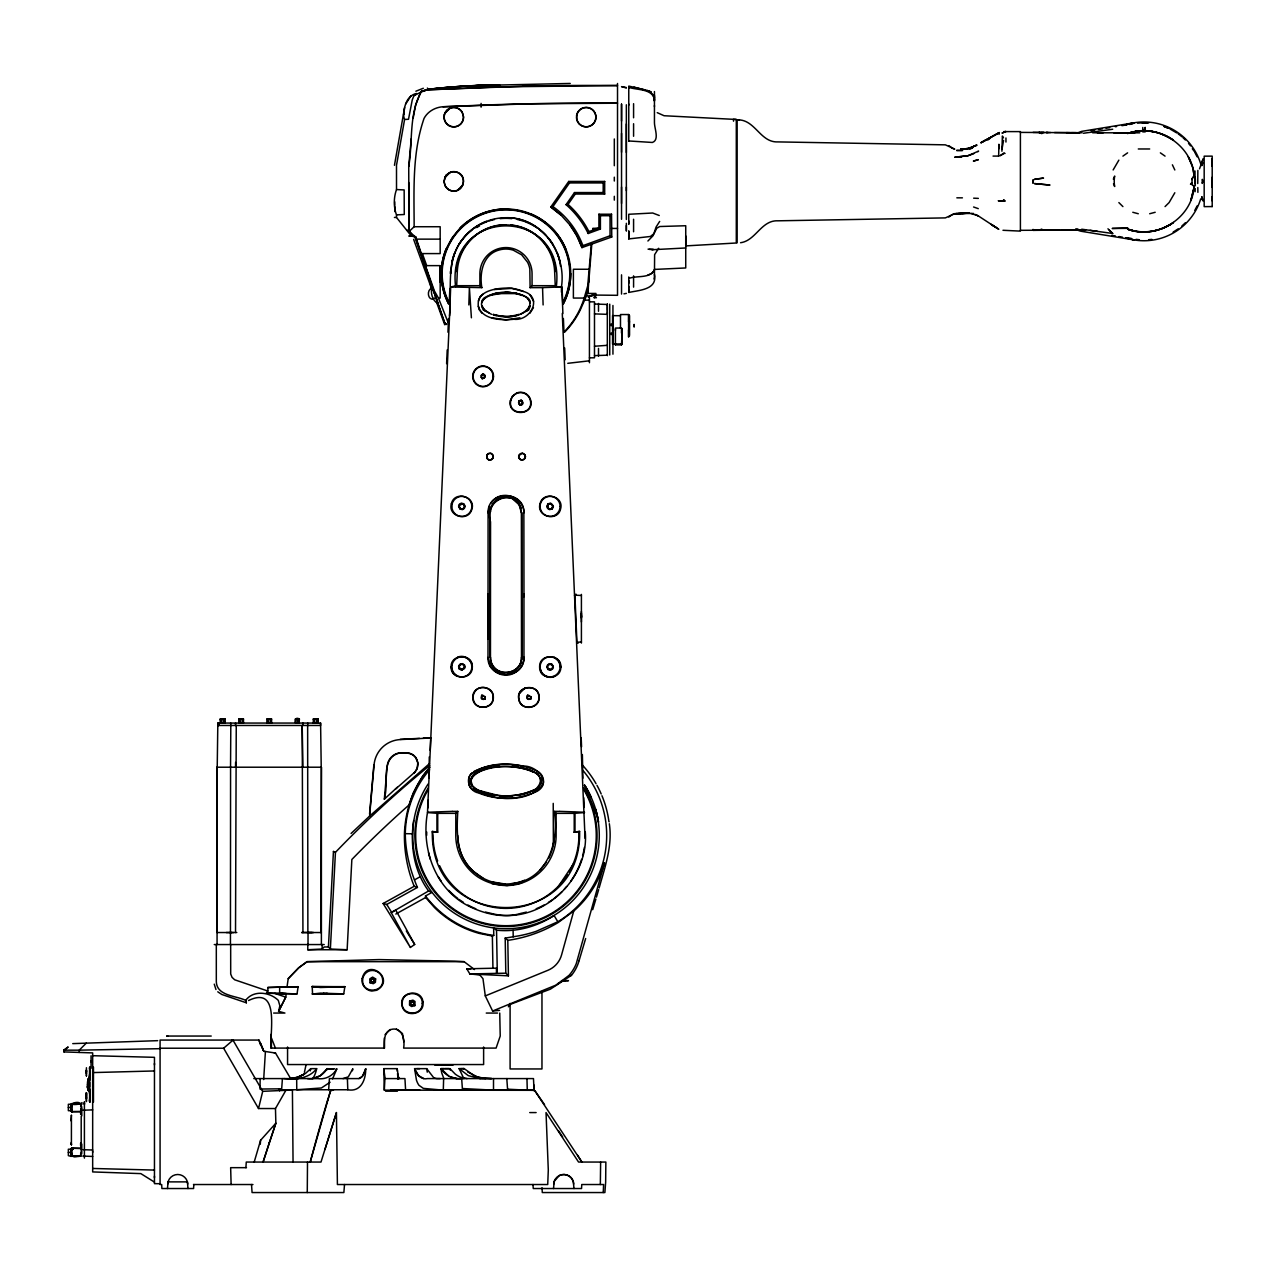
<?xml version="1.0" encoding="UTF-8"?>
<svg xmlns="http://www.w3.org/2000/svg" width="1276" height="1276" viewBox="0 0 1276 1276"><rect width="100%" height="100%" fill="white"/><g stroke="black" fill="none" stroke-linecap="round" stroke-linejoin="round"><path stroke-width="1.5" d="M71.169 1152.834L71.169 1156.375L71.169 1149.213L68.346 1149.213L68.346 1155.625L71.153 1156.391M71.169 1110.949L71.169 1104.234M71.169 1104.011L71.169 1110.694L68.346 1110.694L68.346 1104.266L71.169 1104.266M71.169 1111.444L71.169 1110.168M71.169 1149.74L71.169 1148.464L71.169 1153.568M71.966 1156.391L71.966 1147.73L72.525 1149.022M80.627 1154.828L80.803 1152.419M72.541 1103.74C75.045 1103.485 82.525 1103.931 80.643 1103.884C61.152 1106.946 82.78 1097.408 80.643 1106.324M81.185 1145.816L81.185 1143.28M81.074 1104.187L81.042 1103.293L81.01 1104.936M84.407 1103.07L84.407 1104.314L84.407 1102.145M86.417 1097.647L86.417 1098.652L86.417 1096.722M86.417 1097.376L86.417 1092.639L86.417 1101.459L86.417 1095.43M86.417 1074.376L86.417 1072.909M86.417 1071.84L86.417 1070.277M86.417 1095.685L86.417 1092.974M86.417 1075.971L86.417 1075.174M86.417 1073.467L86.417 1070.867M88.012 1086.705L87.613 1083.755L87.613 1087.423L88.012 1082.367L87.613 1087.535L87.613 1081.617L88.124 1090.613L88.012 1081.617L87.613 1087.726M87.613 1087.439L88.012 1082.239M88.012 1081.617L88.012 1082.957M89.224 1078.683L89.256 1077.391L89.208 1091.044M89.623 1100.917L89.783 1102.257L89.623 1067.502L89.623 1068.459M89.735 1079.847L89.783 1066.959L89.623 1068.315M89.751 1091.458L89.623 1101.491L89.639 1099.146M89.623 1089.736L89.623 1093.277L89.623 1088.635M89.623 1086.961L89.623 1082.16M89.623 1074.663L89.176 1079.799M89.735 1073.02L89.862 1067.422M89.607 1077.151L89.623 1076.338L89.623 1080.533M92.669 1151.207L92.669 1152.419M154.46 1177.684L154.46 1176.105M154.46 1064.934L154.46 1063.355M216.314 944.559L216.314 981.451C216.601 996.173 236.124 995.551 245.662 1000.384C253.366 989.793 269.906 991.962 278.312 1000.4L279.859 1005.791L278.615 1011.342L284.931 1013.064L273.654 1013.064M217.064 944.559L217.064 767.211L321.392 767.211L321.392 944.559M218.834 723.061L218.754 725.47L217.861 725.47L217.861 723.061L320.595 723.061L321.217 767.211M230.446 944.559L230.573 767.211M320.563 723.061L320.563 725.47L217.797 725.47L217.223 767.211M320.914 932.533L321.392 767.211M416.151 237.113L411.319 236.044L396.501 217.446L396.501 214.862C393.518 207.127 393.662 197.286 396.517 189.566L396.501 165.306L404.588 119.466L408.511 119.274L412.244 99.943L413.934 95.652L416.486 93.467C406.454 95.668 403.774 107.168 403.695 116.02A785.968 100.82 -10.3 0 0 404.636 119.45M411.223 138.861L408.735 166.534L408.958 231.642L415.37 236.746L416.47 239.138L440.172 239.138M408.958 231.642L414.142 226.729C414.094 190.443 412.02 153.152 424.063 118.365C427.763 111.443 435.26 107.264 442.979 106.753L487.352 104.935A3148.977 3147.302 0 0 1 617.52 103.212L530.72 103.771L442.979 106.753M440.172 282.235L440.172 265.631L425.434 265.631L434.398 290.928L438.434 298.058L440.172 298.058L440.172 265.631M487.974 639.196L487.974 593.978M523.973 596.785L523.862 512.92C524.835 490.096 487.145 489.856 488.086 512.904L487.99 657.427L490.303 666.088L494.578 671.096A17.609 17.609 0 0 0 502.983 674.908C513.51 676.934 524.324 667.954 523.957 657.172L523.957 593.978M490.462 657.268L490.542 521.884C482.567 498.007 518.79 486.236 521.39 512.808L521.485 657.268C522.426 677.221 489.505 677.365 490.462 657.268L490.766 660.298A15.487 15.487 0 0 0 495.008 668.225C503.924 678.034 522.139 670.506 521.485 657.268M506.795 1078.587L507.641 1090.167L497.624 1090.214L493.509 1090.151L493.509 1078.587M522.028 512.808L522.028 657.076A16.062 16.062 0 0 1 521.82 659.772M581.409 621.986L581.409 615.957M581.409 618.015L581.409 611.443M594.488 346.259L607.328 345.317M600.406 229.026L598.907 227.973L598.923 214.224L611.539 214.224L611.762 236.985L581.968 247.608A80.228 80.149 35.3 0 0 569.718 224.751L561.009 215.102L550.833 206.967L568.729 181.447L604.68 181.447L604.68 194.048L575.285 194.048L568.027 204.415L566.05 204.654A91.489 91.489 0 0 1 588.172 233.492L600.406 229.026L600.406 215.708L598.923 214.224M607.328 305.411L607.328 304.166L607.328 314.343L594.488 313.896M607.328 306.352L607.328 310.419M609.737 354.983L609.737 304.151M622.082 333.451L621.476 344.887L615.415 344.887L615.415 343.898M615.415 330.436L615.415 329.001M621.54 203.458L621.54 187.014M621.54 152.291L621.54 133.358M621.54 121.061L621.54 103.994M622.082 338.475L622.082 339.767L622.082 337.039M622.082 332.334L622.082 330.181M622.082 333.594L622.082 344.313L622.082 338.299M626.356 219.472L626.356 187.125M626.356 152.482L626.356 104.776M654.444 100.724C653.775 88.347 636.708 90.277 628.765 87.31L628.765 88.172M628.765 286.446L628.765 292.459C638.925 290.21 657.698 289.748 654.444 274.452M628.765 283.272L628.765 280.481M659.676 221.402L656.103 227.016L653.822 233.763L650.425 236.475L628.765 238.915L628.749 230.844L628.765 231.945M628.765 105.174L628.765 104.026M629.403 336.162L629.403 315.443L629.403 322.302M685.738 244.96L685.738 235.932M1142.786 130.28L1142.77 127.456M1145.194 129.753L1145.194 127.488L1145.194 130.678M1195.341 178.768L1195.341 183.951M1212.2 182.564L1212.2 181.894M1212.2 162.69L1212.2 166.008L1212.2 158.846L1212.2 159.755M1212.2 200.651L1212.2 198.243L1212.2 200.779M1212.2 199.215L1212.2 197.174M1212.2 181.591L1212.2 177.22M72.253 1111.508L71.966 1103.501M72.11 1112.05L71.966 1110.072L71.919 1112.273M80.643 1114.267L80.643 1112.018M87.613 1086.817L88.012 1081.857L87.629 1083.579M89.623 1090.948L89.783 1102.129M89.623 1101.172L89.862 1093.436M91.059 1061.903L91.059 1061.01M266.875 719.058L271.597 719.074L271.581 723.061L270.257 723.061L270.034 719.058L266.875 719.058L266.859 723.061M308.01 944.559L308.042 932.533L301.71 932.533L321.392 932.533M394.715 201.815L394.731 204.798M559.59 811.408L554.167 811.376C559.701 842.447 546.734 881.046 510.767 883.758C496.46 885.241 481.738 879.866 471.657 869.642C455.835 854.713 456.68 831.266 457.781 811.376L452.358 811.408M581.409 613.134L581.393 617.6M622.082 329.814L622.082 328.586L622.082 335.237M622.082 335.795L622.082 334.408M628.59 321.903L628.621 314.55L620.487 314.534L620.487 328.251M86.417 1067.741L86.417 1075.812M87.613 1085.589L88.012 1082.479M87.613 1081.793L88.012 1083.117L88.124 1078.603L88.012 1083.834M88.012 1087.487L88.012 1084.791M89.224 1086.211L89.145 1085.015L89.192 1090.262M89.623 1068.81L89.735 1067.709L89.623 1076.29M240.335 719.058L238.787 719.058L238.771 723.061L240.335 723.061L240.111 719.058L242.025 719.058L242.233 723.061M243.477 723.061L243.493 719.058L238.787 719.058M478.34 306.208C476.155 290.226 497.417 287.929 508.933 288.057A45.649 45.505 -0.8 0 1 523.447 291.454C543.289 296.909 530.736 321.377 513.893 319.255C502.09 320.483 482.248 320.021 478.34 306.208L479.058 309.526L481.961 313.194M581.393 616.882L581.409 614.825M615.415 344.887L615.415 328.076L621.476 328.012L621.476 333.068M621.54 294.07L621.54 274.834M628.765 220.923L628.749 224.401L628.765 214.272L652.69 213.012L659.261 215.516M654.444 101.107L654.444 96.721M64.103 1051.918L64.071 1050.164L68.138 1046.99L63.816 1050.164L63.8 1051.902L92.669 1052.907L92.669 1171.926L140.854 1173.617L154.46 1182.118M302.906 725.47L302.922 723.061M316.623 719.058L316.847 723.061L318.25 723.061L318.234 719.058L316.623 719.058L314.63 719.058L314.837 723.061L313.29 723.061L313.306 719.058L314.933 719.058M626.356 87.98L621.54 86.64L626.356 87.534M628.605 331.377L628.605 337.087L628.59 329.862M522.426 401.701L522.41 404.412L519.731 404.971L518.742 400.824L521.405 400.249L522.426 401.701L520.56 400.6L518.55 402.61L518.806 401.589M628.59 331.106L628.621 314.55M230.812 725.47L230.541 767.211M543.113 304.932L542.555 287.626L530.098 287.658L529.827 268.949A25.823 25.089 -21.1 0 0 527.546 262.234L521.645 254.801L513.223 250.144A23.08 21.963 -0.2 0 0 498.725 250.128C482.775 254.642 479.361 273.415 481.85 287.658L450.683 286.956L456.696 285.696L457.302 271.565A48.711 48.711 0 0 1 505.966 224.927A48.711 48.711 0 0 1 554.645 271.565L555.251 285.696L556.336 286.717L561.488 286.717C566.576 253.206 541.598 216.697 505.966 217.718C489.298 217.638 472.965 225.82 462.725 238.931C445.244 260.623 452.119 290.338 449.551 315.858L427.492 812.573C421.048 848.221 434.845 888.75 468.308 905.912C484.226 913.935 503.86 918.72 521.278 913.265A79.335 79.335 0 0 0 526.35 912.085M71.982 1106.531L71.982 1104.314M80.611 1145.657L80.611 1143.152M81.776 1149.644L81.792 1144.046M499.729 1013.064L500.224 1036.048L496.093 1048.09L403.631 1048.09C405.114 1039.685 402.243 1026.303 390.839 1029.525C383.167 1032.603 384.698 1041.503 384.491 1048.09L271.134 1048.09C269.443 1032.794 280.433 985.184 248.549 1000.528M626.356 231.036L626.356 223.316M654.413 98.396L654.444 95.158M80.611 1156.295C81.808 1154.876 74.566 1157.412 72.541 1156.279C92.271 1154.605 72.748 1158.05 72.525 1155.817M413.663 820.58C410.011 844.792 413.759 870.918 428.624 890.967L431.878 892.45L425.498 895.991L425.642 897.507L434.334 907.395A101.554 101.554 0 0 0 479.457 933.458L492.361 936.026L493.764 935.388L493.637 928.099L496.539 930.172C516.764 932.373 537.18 926.504 554.119 915.562L557.819 921.766L536.064 931.368A195.387 157.522 89.2 0 1 518.917 935.818L505.2 938.099L505.806 973.189L508.422 975.837L507.8 940.348L505.2 938.099M307.261 1192.55L307.5 1162.053M81.201 1151.271L81.201 1145.21M235.518 932.533L236.251 725.47M302.906 767.211L302.205 725.47L302.938 932.533M384.331 1038.042L384.108 1048.09M260.176 1078.587L259.969 1089.034L280.576 1088.827L279.651 1090.581L262.712 1091.331L232.95 1040.068M998.661 156.087L998.901 144.252L998.805 148.814M433.09 832.191L437.732 832.191L432.341 831.41L433.027 835.429A72.939 72.939 0 0 0 437.62 860.917M81.712 1153.951L81.792 1150.92M411.35 235.486L408.687 236.044M426.647 835.381L426.71 832.016M450.572 271.278L450.524 273.654A55.315 55.315 0 0 1 450.795 269.794M263.669 1079.576L265.424 1051.504L275.504 1053.035L290.753 1078.762M432.341 831.41C429.693 932.915 582.255 932.931 579.607 831.41L574.216 832.191L579.607 831.41M489.043 312.843C466.745 300.051 499.841 289.253 511.437 292.698C546.303 296.606 525.281 320.946 501.962 316.145A41.295 41.199 0.3 0 1 493.19 314.39A42.746 42.65 -0.1 0 0 518.758 314.375M621.476 344.887L621.476 343.882M1001.915 151.238L1002.378 136.006L1003.494 137.888M1001.979 149.324L1003.558 140.376M89.607 1076.96L89.623 1074.28M89.097 1090.39L89.416 1091.698M497.241 1090.167L443.298 1090.167L443.633 1078.587M1194.99 183.632L1195.022 171M409.628 1001.086L409.5 1005.153L411.622 1006.525L414.78 1005.663L415.035 1001.532L412.93 1000.145L409.628 1001.086L411.111 1005.025L412.674 1005.36L414.301 1002.92L411.877 1001.309L410.409 1002.362L411.111 1005.025M468.834 304.932L469.393 287.626L471.402 317.788M1195.213 188.561L1195.102 191.687M71.966 1148.416L71.966 1149.835L71.966 1147.698M235.486 725.47L235.566 723.061M399.675 1078.587L398.399 1076.848L397.187 1068.65L383.757 1068.65L384.315 1090.151L534.054 1090.31L525.568 1090.214L527.275 1090.167L526.956 1078.587M450.683 286.956L449.551 315.858M1197.861 170.378L1197.749 183.553M89.224 1091.379L89.224 1084.616M71.982 1155.721L71.982 1153.376M81.776 1104.522L81.983 1102.592M427.747 808.155L428.082 800.212M429.023 778.344L429.278 756.923M430.219 750.4L430.682 739.506M446.616 363.692L447.206 349.927M447.956 332.223L448.546 318.474M449.232 302.731L449.822 288.966M600.342 1184.527L600.629 1162.053M71.297 1116.5L71.424 1115.064L71.408 1144.763M89.623 1092.735L89.623 1093.277M603.245 1192.55L603.612 1184.527L581.76 1184.527L581.553 1188.53L533.272 1188.53L532.937 1184.527M455.612 286.717C445.787 205.627 566.177 205.627 556.336 286.717M87.613 1084.377L88.028 1082.144M167.475 1188.53L168.065 1181.879L187.412 1181.879L187.987 1188.53M193.792 1184.527L193.585 1188.53L161.892 1188.53L161.685 1184.527L160.074 1184.527L160.074 1040.068L259.028 1040.068L260.304 1043.242M428.784 768.646L422.898 775.792L413.217 793.114L409.118 804.901A1024.468 1024.468 0 0 0 351.857 859.482L347.136 949.743L330.372 949.041L328.426 946.967L333.435 851.475L334.583 851.969M330.372 949.041L335.444 852.352A1040.817 1040.817 0 0 1 429.645 765.52M384.315 1090.151L384.921 1078.587L404.939 1078.587L405.608 1090.151L390.536 1090.167M553.497 1188.53L554.278 1181.241L559.255 1175.563A10.336 10.16 -73.2 0 1 571.52 1178.179L573.227 1181.241L574.009 1188.53M71.966 1149.835L71.966 1147.73M80.579 1111.316L80.739 1110.423M245.917 1167.668L246.268 1162.053L320.994 1162.053L336.433 1112.576L337.406 1184.527L547.723 1184.527L548.297 1170.076L546.032 1112.576L578.554 1162.053L605.861 1162.053L605.653 1182.118L604.888 1192.55L542.3 1192.55L541.997 1187.733M375.623 978.915L375.415 982.313L373.294 983.684L370.008 982.759L369.833 978.804L372.64 977.113L375.623 978.915L372.241 978.469L370.582 979.84L371.188 982.057L373.07 982.52L374.729 981.069L374.027 978.899L372.241 978.469M71.009 1120.838L71.217 1117.505M328.65 1089.752L329.415 1078.587L356.722 1078.587C362.352 1079.592 364.553 1072.972 365.702 1068.73C365.893 1079.544 360.996 1092.352 347.79 1089.752L281.613 1089.752L282.427 1078.587M588.172 233.492L588.922 231.61L592.766 230.206L592.957 228.436L598.907 227.973M564.439 332.35A83.562 83.562 0 0 0 580.516 309.382L586.466 295.92L590.166 295.92L595.988 293.448L587.837 293.448L591.777 244.45M585.062 838.396L562.285 313.465M317.533 719.042L317.947 723.061M588.699 282.379L589.257 275.584M344.52 1184.527L343.866 1192.55L252.074 1192.55L251.516 1184.527M260.272 1144.189L260.591 1140.281L275.855 1123.215L275.472 1108.541L285.856 1090.358L292.411 1089.816L293.049 1162.053M295.569 719.058C296.16 729.106 292.651 715.023 299.413 719.058L299.174 721.737M403.599 114.76L404.412 109.194M369.561 814.024L373.868 764.771M351.091 833.467L369.593 816.098L374.075 764.803A27.673 27.673 0 0 1 400.201 739.586L431.065 737.959M397.299 787.26L384.331 799.143L387.234 765.951A14.467 14.467 0 0 1 401.637 752.744L406.374 752.744A11.659 11.659 0 0 1 417.14 759.938L417.986 764.372L416.949 769.316L413.982 773.176M539.636 666.885C539.062 652.977 561.934 653.647 560.85 667.348C560.77 680.587 539.046 680.204 539.636 666.885L541.614 673.25C544.852 677.109 550.514 678.641 555.044 676.184M89.224 1082.654L89.113 1083.818L89.16 1081.49M408.735 166.534C412.914 141.971 408.671 114.728 421.048 92.111L428.369 89.304L445.324 87.613A1283.305 907.427 -90 0 1 499.267 85.141M384.762 796.702C388.686 783.017 380.36 757.657 399.404 753.079C405.018 752.744 411.382 752.409 415.37 757.162L417.794 762.49L417.348 767.673L415.226 771.805L395.289 789.318M472.311 666.885C472.87 680.539 450.364 680.331 451.082 666.694C450.875 653.44 472.822 653.408 472.311 666.885C472.583 659.58 464.113 654.125 457.526 657.252M523.957 657.172C524.883 679.837 487.352 680.331 487.99 657.427M1194.049 186.456C1192.518 217.51 1157.555 239.968 1128.494 229.52C1143.503 234.417 1160.666 231.722 1173.457 222.487C1160.347 231.769 1142.722 234.433 1127.537 229.138M587.837 293.448L588.364 288.36M592.766 230.206L592.957 228.436M564.199 331.919A83.45 83.291 3.6 0 0 584.185 298.058L587.71 285.952L591.314 244.194M488.086 512.904L489.458 506.094M413.185 118.062L415.593 105.063L420.187 93.547L421.543 91.266L428.385 89.304A1283.481 907.555 90 0 1 499.426 84.998A1283.273 907.411 -90 0 0 428.385 89.304L427.348 88.076M451.018 271.294C451.576 249.538 465.979 229.01 486.379 221.354M485.071 696.919L484.354 698.961L481.578 698.881L481.786 695.213L485.071 696.919L481.786 695.213L481.339 696.361L483.094 695.372L481.132 697.86L483.094 699.455L485.04 699.073L485.04 698.147L484.098 699.12L485.04 699.073L484.992 696.489M530.816 696.919L530.784 699.073L527.323 698.881L527.53 695.213L530.816 696.919L527.53 695.213L527.084 696.361L528.838 695.372L526.876 697.86L528.838 699.455L530.656 698.259L529.843 699.12L530.784 699.073L530.736 696.489M286.159 993.908L285.76 997.13L278.615 1011.342L285.76 997.13L274.834 993.414L266.413 993.127L267.864 991.053L267.864 987.496L298.121 986.715L297.037 993.86L274.834 993.414M653.902 96.306L654.444 99.831L653.918 97.247M287.052 986.683L288.216 978.66L298.983 967.607L307.085 961.673L379.084 959.584L454.623 961.195L464.097 961.673L474.497 969.553M529.859 305.905L527.1 310.77M456.361 271.517C457.207 245.901 480.462 224.209 505.982 224.751M1194.352 186.121L1190.923 200.236L1194.304 186.503M343.722 993.892L344.855 986.683L312.189 986.555L312.556 994.02L343.722 993.892L320.515 993.127L312.556 994.02M490.574 511.804C490.957 502.25 501.372 495.024 510.432 498.087M628.765 278.487C636.565 275.233 650.6 278.966 654.444 269.571M394.459 165.306L404.604 107.583M305.969 1065.125L304.422 1072.287M530.274 305.841L528.79 309.877L520.401 314.311M220.333 723.061L220.317 719.058L224.863 719.058L221.641 719.042L220.907 723.077L220.317 719.058L225.039 719.058L225.039 723.061L220.509 723.061M316.352 1070.149L316.655 1068.65L311.312 1068.634M352.399 1070.755L352.83 1068.714L348.3 1076.848L343.021 1078.587M310.275 1070.883L310.786 1068.634L305.634 1073.323L297.547 1077.391A33.272 29.874 -83.5 0 1 290.609 1078.587L299.015 1076.88L304.262 1074.248M71.966 1110.072L71.966 1111.492M547.659 505.105L548.505 508.598L552.269 508.933L553.385 506.285L550.69 503.143L547.962 503.829L546.83 506.476L547.627 508.47L549.525 509.634L552.269 508.933L552.556 505.105L550.61 503.653L547.962 503.829L547.659 505.105L548.871 503.908M1201.848 164.221C1201.258 169.453 1204.353 157.761 1201.848 164.221L1202.375 162.802M586.466 295.92L587.789 290.322M275.472 1108.541L258.518 1108.541L262.712 1091.331M522.331 403.631L522.586 402.61L522.41 404.412L519.731 404.971M492.616 1011.023L556.384 984.928L569.064 975.327A40.098 40.082 -47.3 0 0 576.242 963.731L604.521 862.751C599.13 881.413 588.364 898.288 573.721 911.064L561.568 954.927A23.319 23.319 0 0 1 547.93 970.286L485.295 995.902L492.616 1011.023L499.57 1010.401M579.065 960.7L585.652 938.546M599.13 887.984C604.952 866.962 612.703 845.844 609.322 823.738M365.702 1068.73L362.448 1076.242L358.971 1078.571M254.195 1162.053L260.591 1140.281M333.626 1089.816L330.484 1090.932L310.228 1162.053A1189.838 448.418 -86.8 0 1 327.725 1099.737M596.45 897.156L598.667 889.627M485.135 376.468L482.2 378.733L481.339 377.377L483.11 378.398L482.2 378.733L481.355 375.288L483.062 373.868L484.098 374.634L482.105 374.634L483.062 373.868L484.848 375.288L484.146 378.127M327.788 1099.864L330.484 1090.932M592.686 909.708L595.892 899.038M336.433 1112.576L324.917 1149.548M326.704 1070.117L327.15 1068.714L334.902 1068.841M1193.57 185.706C1191.561 186.838 1191.481 177.109 1193.411 176.551M1199.52 168.799L1203.156 158.878L1201.402 163.711M431.83 288.902L430.475 284.612L432.07 287.419C430.251 292.714 432.436 300.689 437.556 303.178L438.402 305.602L437.381 303.225M405.593 104.122L410.936 95.955M478.356 300.976L480.079 296.638L483.11 294.086M533.448 307.58L529.955 313.21M611.762 236.985L610.04 235.773L582.893 245.662L581.968 247.608L576.784 235.677L569.734 224.736M446.169 248.916A64.885 64.805 -34.5 0 0 441.225 273.654A64.853 64.741 -2.2 0 0 448.753 304.103A64.916 64.853 -34.1 0 1 441.241 273.654A64.885 64.821 -33 0 1 446.169 248.916L452.167 237.719L460.221 227.91A64.725 64.709 -14.7 0 1 505.966 208.993M482.2 301.503L484.545 298.106M508.374 1006.796L509.427 1004.69L550.387 989.155L571.457 975.342A40.21 40.21 0 0 0 579.176 960.334M384.331 799.143L384.842 798.122M1194.814 210.365L1197.111 205.914M446.106 175.259L444.048 181.367L445.133 185.945A10.671 10.671 0 0 0 450.922 190.746C461.641 194.43 468.755 177.747 458.419 172.707A10.463 10.463 0 0 0 450.97 171.973L446.106 175.259L444.845 177.651L450.093 172.404M654.285 270.512L652.275 273.16L647.777 275.137M80.978 1111.236L81.17 1106.26M313.386 1077.566L314.263 1075.971A25.313 22.697 83.3 0 0 316.32 1070.133M332.573 1078.89L336.896 1068.714C333.243 1075.556 325.571 1079.863 317.772 1078.587L253.796 1078.587M1113.135 169.963L1118.861 160.138M1174.829 192.756L1169.103 202.581L1165.052 206.6M280.576 1088.827L279.651 1090.581L285.856 1090.358M596.434 297.723L594.185 297.723L595.892 295.075L617.52 295.314L617.52 83.482M1113.342 179.182L1114.682 176.04L1114.331 178.768A29.763 29.763 0 0 0 1114.666 186.519L1113.501 183.76M594.185 297.723L596.243 295.394M411.877 1001.309L413.871 1002.043L414.269 1003.765L412.276 1005.392L411.016 1004.898M557.835 887.283L573.721 863.485M410.409 1002.362L412.26 1001.293M374.027 978.899L373.884 982.057L370.965 981.754L370.008 982.759M561.009 215.102L550.833 206.967L552.923 206.6L569.495 182.931L603.197 182.931L604.68 181.447M566.05 204.654L574.503 192.564L603.197 192.564L604.68 194.048M385.081 1034.613L390.265 1029.509M333.451 1068.905L327.15 1068.714C323.019 1075.317 315.395 1079.815 307.468 1078.587M327.15 1068.714L320.388 1075.684L312.189 1078.571M546.24 862.289L540.29 869.658M491.116 502.999C499.953 488.533 524.532 496.284 523.862 512.92M429.916 767.243C413.615 785.298 405.337 809.558 404.428 833.643A134.363 134.363 0 0 0 414.19 886.294L417.427 887.426C410.186 870.439 405.449 852.224 405.274 833.659A100.724 100.724 0 0 1 429.565 769.795M472.168 772.825C464.687 779.046 469.345 791.391 478.484 792.922A72.301 72.014 -1.5 0 0 497.895 797.899A72.285 71.919 0.1 0 0 537.244 791.216C552.508 782.22 536.207 765.185 523.144 766.11C505.87 762.282 485.709 763.415 471.051 773.942A11.117 11.101 89.7 0 0 468.834 778.073L468.834 784.309A11.117 11.101 -88 0 0 471.051 788.424C490.75 800.435 527.435 804.678 543.113 784.309C544.565 779.189 542.029 773.32 537.164 771.087C517.338 762.203 493.668 761.804 474.034 771.438M316.655 1068.65C309.015 1078.635 295.346 1079.847 283.798 1078.587M561.488 286.717L561.44 292.204M288.216 978.66L298.456 967.958L307.085 961.673L464.097 961.673M330.101 1082.207L321.408 1087.981L296.766 1089.752L296.67 1078.587M479.601 790.657L498.214 795.442A68.952 68.585 0.4 0 0 535.872 789.062C555.363 768.997 507.832 764.707 496.205 767.179C483.445 766.222 457.334 781.056 479.585 790.657A68.984 68.729 2.6 0 0 535.92 789.142C544.134 785.266 541.008 772.809 532.363 771.725M1190.556 184.159L1191.896 182.803L1191.88 184.542L1191.896 182.803L1190.556 184.159L1191.433 183.345M444.83 113.436L450.093 108.173M457.51 190.315L462.757 185.068M530.098 287.658L532.06 285.696L555.251 285.696M610.04 235.773L610.04 215.708L611.539 214.224M519.46 693.506L524.962 688.003M554.167 811.376L556.129 813.354L556.129 835.429A50.179 50.179 0 0 1 521.565 883.104C506.747 888.064 490.447 885.161 477.463 876.692A50.179 50.179 0 0 1 455.787 835.413L455.819 813.354L457.781 811.376M307.787 944.559L307.787 949.743L322.142 949.041L324.2 946.967L328.426 946.967M1194.543 186.184L1195.341 185.371L1194.543 176.551M574.216 832.191L574.216 813.354L584.456 812.573M86.274 1043.146L79.224 1050.164L63.896 1050.164M551.36 508.853L552.556 507.673M574.503 595.557L575.955 594.122M369.593 816.098L429.486 763.606M658.671 248.278L654.62 254.642L654.444 275.887A9.618 9.602 90 0 1 653.934 278.981M987.768 140.057L990.686 137.712L989.49 138.59M160.074 1048.218L223.635 1048.218L233.109 1040.068M436.567 302.316L444.654 324.535L446.839 324.12M444.654 324.535L445.691 323.657M573.721 911.064L558.282 922.468A134.363 134.363 0 0 1 507.8 940.348M977.894 151.669L978.596 151.11L967.878 155.736L955.102 157.187L967.878 155.736L973.716 153.742M88.012 1086.37L87.613 1084.281M1041.822 229.074L1038.999 230.27L1043.991 230.222M647.921 241.004L652.881 235.916L656.725 228.276L659.724 226.522L685.738 225.74L685.738 267.96L654.444 269.427M413.934 95.652L421.048 92.111M474.13 774.564L479.585 771.725M973.572 213.459L954.879 213.586L945.372 217.893L777.881 220.812C761.23 220.014 755.839 240.701 740.574 242.727M1004.276 153.343L1000.177 155.704L1003.877 153.056L1005.057 153.471M1122.912 156.119L1127.601 152.849M410.378 947.462L414.684 944.479L395.799 910.107L391.222 912.579L410.378 947.462L383.135 903.504L414.19 886.294M952.103 214.639L948.834 217.032M1178.211 228.835L1173.154 232.104M588.364 297.308L589.432 296.622M304.39 1074.169L296.128 1077.789M496.524 973.365L496.38 968.165L466.777 968.803L469.855 973.939L505.806 973.189M588.89 296.957L589.815 296.431M981.18 142.625L999.363 132.576L981.148 142.593L985.247 140.344M414.509 879.882L420.187 876.74M383.135 903.504L386.74 904.445L417.427 887.426M391.222 912.579L428.624 890.967M395.815 914.047L425.642 897.507M980.877 142.768L999.379 132.576M1170.491 224.432L1161.224 228.914M557.405 983.796L560.786 982.026M1066.433 132.64C1076.21 132.64 1074.807 134.331 1081.585 131.38L1134.412 122.751A59.382 59.382 0 0 1 1200.716 163.806M415.864 91.218L423.329 88.267M952.646 214.336L969.505 213.012L967.352 213.14M1003.749 132.05L1005.488 131.603L1002.011 133.119L1005.568 131.603L1020.401 131.603L1020.401 231.115L1002.984 230.286M1003.829 131.603L1005.998 131.603L1004.037 131.906M531.837 791.455L536.111 789.621M520.56 400.6L521.405 400.249M653.535 249.378L648.048 249.139M372.624 978.453L370.662 979.984L371.188 982.057M592.83 230.143L597.662 228.436M489.952 295.474L505.966 292.348A42.571 42.427 -0.7 0 1 516.812 293.751L521.98 295.474M569.415 976.012L571.457 975.342M1127.537 133.597C1156.822 122.241 1192.231 144.858 1194.304 176.216M966.57 149.037L960.796 149.26L968.883 148.431L976.826 145.129L969.026 148.415L960.796 149.26L967.415 148.941M1129.276 133.23C1143.982 128.094 1160.905 131.284 1173.457 140.232C1160.618 131.109 1143.519 128.477 1128.494 133.198L1134.157 131.731M968.899 148.431L976.73 145.177L968.58 148.51L960.78 149.26M1149.676 213.746L1155.195 212.279M1130.791 132.529L1135.831 131.444M653.089 249.57L649.261 249.378M972.408 148.096L969.585 148.67L971.738 148.287M494.131 289.524L511.947 288.36L523.479 291.454M1151.239 231.419L1156.295 230.414M623.964 293.831L626.372 293.384M969.345 148.702L971.483 148.335M521.565 883.104L507.035 885.576L491.866 883.63M1129.419 124.442L1132.673 123.916M1115.336 126.739L1116.58 126.547M1091.06 130.71L1094.792 130.104M1098.54 129.498L1102.273 128.876M1106.005 128.27L1109.737 127.664M1121.939 125.67L1125.687 125.064M998.948 133.183L999.06 134.363M519.938 317.788L505.966 319.909L492.01 317.788M1004.276 131.795L1005.552 131.603M1083.388 133.278L1112.688 129.243M589.432 360.805L567.772 363.325M1138.288 148.973L1149.676 148.973M460.476 508.741A2.727 2.727 0 0 1 460.476 504.02A2.727 2.727 0 0 1 464.56 506.381A2.727 2.727 0 0 1 460.476 508.741L458.562 506.285L459.344 504.307L461.258 503.143L463.938 503.813L465.118 506.285L464.352 508.422L462.422 509.634L459.679 508.933L459.392 505.105L463.076 503.908L464.576 506.381L463.443 508.598L460.588 508.853L459.392 507.673M160.074 1183.713L154.46 1183.649L154.46 1057.325L92.669 1055.699M963.651 149.196L964.879 149.085M551.36 664.413L553.385 666.981L552.604 668.975L550.69 670.139L547.962 669.437L546.83 666.806L547.627 664.812L549.525 663.648L552.269 664.333L552.859 666.885L551.71 669.102L547.962 669.437L547.372 666.885L548.505 664.684L551.36 664.413L552.556 665.609M460.684 1068.634L464.129 1068.602L475.007 1076.322M478.372 86.098L499.714 85.269M298.807 1078.443L290.146 1078.587M965.852 213.267L956.218 213.459M685.738 245.901L736.3 242.998L736.3 119.466L733.381 119.322L733.54 121.172M594.712 294.979L595.35 294.931M962.359 213.459L967.527 213.14L958.547 213.459M651.908 249.745L685.738 247.975M589.432 301.838L594.488 301.854L594.488 357.806L589.432 357.822M400.185 739.362L419.469 738.357M423.329 738.15L431.033 737.751M463.858 1078.667L459.121 1068.618L463.651 1068.634M581.409 595.477L574.902 595.158L576.927 642.227L581.409 642.003M955.102 157.187L961.498 156.9M396.501 214.862L404.269 214.512L404.157 189.917L396.517 189.566M267.864 987.496L298.121 986.715M344.855 986.683L320.515 987.496L312.189 986.555M463.236 1068.634L464.129 1068.602M594.488 355.637L607.328 355.191M157.682 1040.658L72.748 1043.624M82.796 1110.232L92.669 1109.881M324.136 993.398C319.431 993.685 332.765 993.781 325.874 993.43M475.677 85.556L570.228 83.45M523.144 86.242L427.779 89.798L421.543 91.266L428.194 89.767L499.538 86.864L617.52 85.54A3192.233 3190.431 0 0 0 523.144 86.162M92.669 1072.59L154.46 1070.963M72.557 1103.628L80.643 1103.899M72.955 1111.635L80.643 1111.587L73.179 1111.635M497.624 1090.214L500.846 1090.167M64.741 1050.148L65.012 1050.164M1140.951 130.87L1146.103 130.822M1033.066 229.377L1033.066 230.318L1046.017 230.206L1020.401 230.318M299.062 723.077L299.062 719.058L295.219 719.058M419.948 1090.135L400.552 1090.167M1044.741 230.222L1077.566 230.015M1033.066 230.318L1059.415 230.127M220.317 719.058L225.039 719.058M1071.537 230.047L1085.764 229.983L1060.978 230.111M443.793 1078.459L441.799 1073.1A22.761 16.987 -85.5 0 1 441.065 1068.65L443.873 1068.634M315.682 719.058L318.234 719.058M307.165 932.533L312.141 932.533M534.054 1090.549L533.48 1078.587L462.981 1078.587C454.447 1079.879 445.595 1075.987 441.033 1068.65L449.934 1068.65L455.245 1074.105A33.017 24.691 85.5 0 0 460.732 1077.247L467.08 1078.587M457.797 1090.167L462.486 1090.151L461.657 1078.587L427.54 1078.587C420.984 1080.118 416.327 1074.185 414.604 1068.65L426.694 1068.65L433.457 1077.391A33.639 14.722 86.6 0 0 436.87 1078.571L440.204 1078.587M313.657 719.058L314.071 723.061L313.657 719.058L317.836 719.058M563.96 980.686L568.49 980.67L561.536 980.686M1020.401 132.401L1077.582 132.704M1113.757 132.816L1134.922 132.816M1139.755 132.816L1097.296 132.784M993.047 156.087L998.821 156.087M600.406 215.708L610.04 215.708M394.428 217.446L396.501 217.446M414.142 226.729L440.172 226.729L440.172 253.589L421.319 253.589L416.47 239.138M611.539 228.436L617.52 228.436M588.715 269.252L573.387 269.252L573.387 298.058L584.201 298.058M456.696 285.696L479.888 285.696L481.85 287.658M495.104 293.592L516.844 293.592M584.233 300.131L589.432 300.131M242.233 719.058L243.493 719.058M299.397 723.061L297.356 723.061L297.212 719.058M313.29 723.061L314.709 723.061M427.492 812.573L437.732 813.354L437.732 832.191M437.732 813.354L455.819 813.354M556.129 813.354L574.216 813.354M226.315 932.533L231.291 932.533M308.585 932.533L313.561 932.533M217.064 767.211L217.064 932.533L236.794 932.533M230.509 932.533L233.588 932.533M214.256 944.559L324.2 944.559M307.787 949.743L347.136 949.743M561.6 980.686L565.045 980.686L563.673 980.622M266.413 993.127L297.037 993.86M486.252 1013.064L497.544 1013.064M166.981 1036.048L167.826 1036.048M166.709 1036.048L211.226 1036.048M231.674 1040.068L232.471 1040.068M274.308 1053.035L275.504 1053.035M434.845 1065.125L453.012 1065.125M444.67 1068.634L448.913 1068.634M385.113 1078.587L383.757 1068.65M385.591 1091.187L397.426 1091.187M68.346 1107.472L71.169 1107.472M529.731 1112.576L536.127 1112.576M68.346 1152.419L71.169 1152.419M246.475 1167.668L230.653 1167.668L231.115 1184.527M193.489 1184.527L252.951 1184.527M416.837 1068.65L419.676 1068.65M480.047 1078.587L491.691 1078.587L478.739 1077.582L467.654 1071.92M530.72 1090.167L533.767 1090.182M1134.332 132.863L1124.06 132.816L1133.79 132.848M1092.639 132.768L1103.198 132.8M313.306 719.058L316.926 719.058M1071.537 132.672L1082.096 132.72M956.84 197.828L962.423 197.844M612.576 329.112L612.56 315.651L620.487 315.698M1041.009 132.465L1044.215 132.497L1033.066 132.401M1046.001 132.497L1048.186 132.513M1049.351 132.529L1050.419 132.529M1054.518 132.56L1075.891 132.688M235.55 767.211L235.597 762.394M1040.02 132.465L1038.999 132.449L1041.822 133.645M1046.256 132.497L1048.521 132.529M1140.951 231.849L1146.103 231.897M270.034 719.058L271.597 719.074M407.188 230.238L408.958 230.254L413.025 235.996M405.274 833.659L412.483 833.802M92.669 1168.465L154.46 1170.076M1142.259 122.99L1147.06 123.134M462.63 1088.54L493.509 1090.151M508.422 975.837L469.855 973.939L479.808 974.944L482.966 978.676L485.295 995.902M594.488 304.023L607.328 304.47M82.796 1149.676L92.669 1150.011M82.796 1156.088L92.669 1156.439M563.817 980.638L564.981 980.686M507.736 1089.21L527.275 1090.167M973.652 198.179L978.341 198.386M736.3 119.466L664.078 115.733L657.236 112.655M737.097 119.832L739.506 119.96L737.097 119.832L737.097 242.903M160.074 1048.681L79.224 1050.164L79.256 1052.445M628.765 140.966L652.355 142.465C659.612 140.009 654.46 128.669 654.444 122.687L654.444 97.55M485.454 1078.587L475.007 1076.322M479.983 1078.571L468.276 1075.636L459.121 1068.618M505.089 884.013L491.834 881.875M466.777 968.803L470.637 969.186M456.967 1078.571L450.221 1076.816M460.843 669.453L459.248 667.827L462.295 669.629L464.576 666.885L463.443 664.684L460.987 664.302L459.073 666.519L459.296 669.039L461.737 670.139L464.783 668.13L464.783 665.274L462.422 663.648L459.743 664.302L458.61 666.375L459.296 669.039M262.712 1048.92L263.813 1051.296L265.424 1051.504M971.036 213.523L978.357 215.867L975.231 214.464M510.575 217.909C535.936 219.679 557.708 241.084 560.531 266.253M1089.991 230.35L1112.688 233.476L1107.951 228.787M1081.713 229.217L1097.535 231.387M483.237 1078.427L477.926 1077.359M510.767 224.991C534.485 226.841 554.741 247.672 555.586 271.517M443.298 1090.167L423.361 1088.38L419.006 1085.334A24.005 10.495 -86.7 0 1 416.455 1080.134L414.604 1068.65L418.56 1075.652L423.791 1078.571M1039.095 132.449L1040.004 132.592M260.862 1089.449L261.484 1089.544M1080.788 230.174L1084.6 230.796M1128.08 237.894L1131.318 238.421M1111.651 235.374L1115.399 235.98M1118.972 236.57L1122.433 237.145M413.791 236.459L415.37 236.746L415.88 238.564M649.899 91.633L653.153 94.934L654.301 98.124M1151.239 131.3L1156.295 132.305M1130.791 230.19L1135.831 231.275M633.965 87.087L649.947 91.33A9.634 9.618 90 0 1 651.239 92.303L650.281 91.712M645.034 89.878L628.765 86.082M740.574 120.008C755.839 122.033 761.23 142.705 777.881 141.907L945.372 144.842L954.751 149.117L952.646 148.383M520.592 404.636L518.71 403.535A2.01 2.01 0 0 0 521.82 404.189A2.01 2.01 0 0 0 521.82 401.047A2.01 2.01 0 0 0 518.758 401.749M1132.785 212.279L1138.288 213.746M1127.697 229.01L1134.157 230.988M646.98 90.325L650.234 91.744M245.662 1000.384L246.364 1002.792L221.864 994.498L217.765 991.803M267.864 991.053L234.688 979.793L232.057 977.368L230.701 974.003L230.669 944.559M973.572 206.999L978.277 208.642M1164.19 126.436L1168.529 128.238M1161.224 133.805L1170.491 138.286M534.692 772.155L530.401 770.305A69.542 69.542 0 0 0 525.967 768.822M333.435 851.475L335.444 852.352M396.389 1029.046L402.45 1033.512L403.838 1041.774M491.547 314.311L483.157 309.877L481.674 305.841M1170.028 129.004L1176.775 132.943M649.149 91.393L651.318 92.797M512.553 498.884L519.141 504.77L521.39 512.808M948.834 145.687L949.854 146.309M554.422 657.252L559.191 661.143L560.85 667.348M483.03 878.191L473.38 871.301A48.759 48.44 -13.2 0 1 465.708 862.273L463.284 858.206A48.887 48.584 -35.5 0 1 457.717 835.429M978.006 215.708L998.263 228.962M1076.721 229.552L1075.716 228.867M998.821 229.265L990.942 224.209M536.111 772.762L538.105 774.022M448.514 1075.891L441.033 1068.65M456.888 676.184L452.725 672.58L451.082 666.694M952.103 148.08L950.748 147.027M1160.362 152.849L1165.052 156.119M473.667 788.201L481.53 792.077A69.542 69.542 0 0 0 493.557 795.395M475.454 788.791L472.423 785.856L471.083 781.199A8.757 8.741 88.5 0 1 473.157 775.537M609.194 821.84L608.923 821.616A103.866 103.866 0 0 0 601.953 795.73M484.832 310.77L482.089 305.905M1112.688 233.476L1109.211 230.222M448.243 322.828L438.434 298.058M576.927 642.227L578.06 643.248M446.249 324.551L444.67 322.445M527.403 298.106L529.763 301.583M547.659 668.177L548.871 669.374M1118.861 202.581L1122.912 206.6M529.939 294.708L533.623 301.296M534.963 1090.916L581.856 1162.053L577.613 1155.243M535.027 1090.948L544.533 1104.633M558.537 1130.791L562.668 1137.028M1192.326 148.75L1194.224 151.334M270.879 1034.421L271.134 1048.09M406.294 930.954L414.684 944.479M386.74 904.445L391.222 911.686M415.178 237.958L445.117 324.152L430.427 281.821M223.635 1048.218L258.518 1108.541M590.947 796.862A93.308 93.308 0 0 0 584.631 785.218C591.777 796.431 596.53 809.048 598.524 822.191L595.717 809.223M472.28 786.718C467.144 779.78 473.938 771.119 481.53 770.305A69.542 69.542 0 0 1 485.965 768.822M584.552 785.155L589.049 793.369M568.729 181.447L569.495 182.931M574.503 192.564L575.285 194.048M1194.735 152.195L1197.111 156.804M245.662 1001.437L246.364 1002.792M1188.131 156.693L1190.412 161.302M275.409 1048.09L271.421 1037.978L271.421 1048.09M1172.389 164.811L1174.829 169.979M263.813 1051.296L260.256 1043.13L263.239 1050.084M1188.865 157.985L1192.566 167.268L1194.352 176.614M215.963 989.538L214.256 984.163M432.07 287.419L434.111 292.555M584.392 785.282L597.615 817.198M1202.47 200.093L1201.657 197.812M534.134 1090.741L533.878 1084.919M413.631 239.362L431.846 289.349M422.356 253.589L426.71 265.631M258.821 1040.068L260.543 1044.885M437.556 301.949L416.47 240.287M436.695 300.019L437.556 303.178M414.269 1003.765L414.78 1005.663M654.014 96.848L654.365 98.348M89.623 1100.63L89.735 1101.507L89.623 1100.39M427.253 1072.175L426.694 1068.65M1197.893 192.357L1197.813 187.524M395.081 211.752L394.747 205.962M582.366 754.531L582.925 778.216M224.209 719.058L224.688 723.061L223.779 719.058M81.776 1108.509L81.728 1106.611M1193.538 171.159L1194.224 177.954M398.032 1079.337L397.522 1073.515M71.328 1143.727L71.424 1144.939L71.217 1142.467M397.187 1068.65L397.362 1071.282M221.657 719.058L221.88 723.061M268.135 719.058L268.343 723.061M223.571 719.058L223.779 723.061M1191.752 178.656L1191.8 179.533M562.046 287.004L562.716 302.731M563.386 318.474L563.896 330.261M564.662 347.965L565.156 359.752M581.186 737.703L581.569 746.763M583.754 797.707L584.169 807.453M218.834 725.47L218.754 723.077L217.861 723.061L217.861 725.47M347.391 1078.587L347.79 1089.752M654.444 106.53L654.444 105.573M230.685 723.061L230.765 725.47M307.691 723.061L307.771 725.47M89.081 1078.858L89.224 1079.017M585.285 832.048C589.48 881.126 538.616 926.296 490.67 913.265A79.335 79.335 0 0 1 485.598 912.085M578.857 832.191L578.921 835.429A72.939 72.939 0 0 1 569.144 871.891M629.403 321.408L629.403 335.285M513.096 930.379L513.207 936.871M496.539 930.172L497.289 972.934M492.361 936.026L492.935 968.245M81.776 1108.988L81.792 1115.862M307.644 725.47L307.867 932.533M408.958 230.254L408.703 182.468M81.201 1108.621L81.201 1114.698M553.226 803.37L553.385 844.664M81.185 1148.958L81.185 1147.842M611.252 332.892L611.252 334.663M1212.2 196.679L1212.2 197.493M1212.2 161.924L1212.2 163.775M1212.2 180.076L1212.2 187.381M1212.2 180.49L1212.2 183.234M1145.194 130.455L1145.194 131.891L1142.786 131.875L1142.786 129.37M611.252 323.849L611.252 325.811M607.328 311.631L607.328 355.51L607.328 354.25M89.623 1078.236L89.623 1079.225M86.417 1069.958L86.417 1072.239M86.417 1093.58L86.417 1094.553M84.407 1155.593L84.407 1156.838M1005.951 137.983L1005.951 142.051M654.444 91.553L654.444 97.247M633.582 103.691L633.582 117.775M633.582 123.74L633.582 136.261M633.582 219.249L633.582 231.754M633.582 275.855L633.582 287.132M628.765 87.31L628.765 141.237M628.765 231.658L628.765 238.915M628.765 276.972L628.765 288.025M628.765 289.046L628.765 291.71M626.356 123.979L626.356 190.666M626.356 225.501L626.356 230.525M621.54 104.281L621.54 219.281M620.487 343.914L612.56 344.057L612.56 328.841M614.314 138.972L614.314 165.721M614.314 177.189L614.314 181.017M614.314 196.313L614.314 200.125M612.943 305.474L612.943 324.487M612.943 325.141L612.943 334.519M612.943 335.173L612.943 354.186M603.197 182.931L603.197 192.564M598.508 303.449L598.508 311.264M598.508 348.396L598.508 356.211M589.432 297.723L589.432 362.719M581.409 594.409L581.409 643.072M574.997 812.573L574.997 831.41M541.965 991.484L541.965 1068.953L510.097 1068.953L510.097 1003.399M532.06 285.696L532.06 273.654A26.078 26.078 0 0 0 505.966 247.576A26.078 26.078 0 0 0 479.888 273.654L479.888 285.696M489.92 512.808L489.92 657.06M483.62 1046.99L483.62 1064.551L287.563 1064.551L287.563 1046.99M481.1 103.388L481.1 107.168M436.95 812.573L436.95 831.41M322.142 944.559L322.142 949.041M279.651 987.496L279.651 993.127M93.467 1067.119L93.467 1102.097M91.059 1055.778L91.059 1068.299M89.224 1081.266L89.224 1082.861M84.407 1101.81L84.407 1158.098M81.201 1116.277L81.201 1143.615M167.714 1184A10.033 10.017 0 0 1 177.731 1174.494A10.033 10.017 0 0 1 187.763 1184M553.736 1184A10.033 10.033 0 0 1 563.753 1174.494A10.033 10.033 0 0 1 573.769 1184M450.237 1070.101A23.462 17.513 85.4 0 1 449.965 1068.634M262.728 1048.553A64.103 14.148 75.3 0 1 260.336 1042.891M1077.263 229.855A13.637 13.637 0 0 0 1081.585 231.339L1134.412 239.968A59.382 59.382 0 0 0 1200.716 198.912M1185.372 222.742A58.521 58.521 0 0 1 1181.911 225.932M1151.797 239.362A58.521 58.521 0 0 1 1148.639 239.697M1139.245 239.697A58.521 58.521 0 0 1 1136.103 239.346M1137.666 123.166A58.521 58.521 0 0 1 1148.671 123.022M1178.211 133.884A58.521 58.521 0 0 1 1181.911 136.787M1183.091 137.824A58.521 58.521 0 0 1 1185.372 139.977M1188.546 143.422A58.521 58.521 0 0 1 1190.524 145.863M1078.603 229.552A12.776 12.776 0 0 1 1077.151 228.803M1078.603 133.167A12.776 12.776 0 0 1 1080.134 132.608M1164.127 126.595A61.631 61.631 0 0 1 1168.465 128.382M434.59 297.946A5.423 3.828 90 0 1 428.465 294.916A5.423 3.828 90 0 1 433.058 288.44M497.56 85.093A1283.401 907.507 -90 0 0 489.856 85.173A1282.843 907.108 -90 0 1 499.49 85.093M528.168 85.683A1283.305 907.427 -90 0 1 532.028 85.843M448.434 302.141A64.199 64.199 0 0 1 505.966 209.455A64.199 64.199 0 0 1 563.514 302.141M460.221 227.91A64.725 64.725 0 0 1 530.752 213.905A64.741 64.725 7.9 0 1 551.726 227.925A64.789 64.757 21.4 0 1 565.762 248.884A64.885 64.821 31.9 0 1 570.739 273.654M530.736 213.905A64.741 64.725 14.7 0 1 551.726 227.925A64.805 64.741 27.3 0 1 565.762 248.9M568.043 204.399A93.052 93.004 30 0 1 588.938 231.61M552.923 206.6A81.871 81.871 0 0 1 582.893 245.662M448.482 301.327A63.8 63.8 0 0 1 505.966 209.854A63.8 63.8 0 0 1 563.45 301.327M476.73 227.575A54.565 54.565 0 0 1 479.68 225.836M507.912 673.202A16.269 16.269 0 0 0 517.992 667.906A16.062 16.062 0 0 0 521.549 661.096M499.953 672.213A16.269 16.269 0 0 1 493.732 667.906M493.94 667.906A16.062 16.062 0 0 1 490.383 661.096M504.036 673.202A15.838 15.838 0 0 1 500.176 672.213M490.574 508.279A16.046 16.046 0 0 1 499.299 498.198M500.718 497.64A16.046 16.046 0 0 1 503.685 496.922M508.263 496.922A16.046 16.046 0 0 1 511.229 497.64M512.633 498.198A16.046 16.046 0 0 1 521.374 508.279M530.401 792.077A69.542 69.542 0 0 1 518.391 795.395M512.202 796.224A69.542 69.542 0 0 1 499.745 796.224M540.801 777.77A9.363 9.363 0 0 1 540.801 784.612M479.553 771.661A68.984 68.713 2.6 0 1 532.379 771.677M487.464 768.391A69.542 69.542 0 0 1 492.026 767.291M493.557 766.988A69.542 69.542 0 0 1 499.745 766.158M512.202 766.158A69.542 69.542 0 0 1 518.391 766.988M519.922 767.291A69.542 69.542 0 0 1 524.468 768.391M567.341 874.857A72.939 72.939 0 0 1 439.614 865.718M451.863 262.154A55.315 55.315 0 0 1 454.687 252.919M459.057 244.338A55.315 55.315 0 0 1 471.913 230.063M475.039 227.782A55.315 55.315 0 0 1 478.309 225.74M481.722 223.938A55.315 55.315 0 0 1 487.065 221.673M488.883 221.035A55.315 55.315 0 0 1 494.466 219.536M500.192 218.643A55.315 55.315 0 0 1 511.756 218.643M517.466 219.536A55.315 55.315 0 0 1 523.064 221.035M524.883 221.673A55.315 55.315 0 0 1 536.909 227.782M540.035 230.063A55.315 55.315 0 0 1 545.761 235.215M548.361 238.102A55.315 55.315 0 0 1 552.875 244.338M557.261 252.919A55.315 55.315 0 0 1 560.084 262.154M584.376 847.503A79.335 79.335 0 0 1 582.59 855.989M581.617 859.306A79.335 79.335 0 0 1 570.914 880.982M566.688 886.485A79.335 79.335 0 0 1 564.391 889.085M561.998 891.589A79.335 79.335 0 0 1 554.167 898.432M552.795 899.468A79.335 79.335 0 0 1 548.489 902.387M544.007 905.035A79.335 79.335 0 0 1 536.191 908.767M475.757 908.767A79.335 79.335 0 0 1 467.925 905.035M463.459 902.387A79.335 79.335 0 0 1 459.153 899.468M457.765 898.432A79.335 79.335 0 0 1 448.737 890.345M441.033 880.982A79.335 79.335 0 0 1 438.194 876.628M430.331 859.306A79.335 79.335 0 0 1 428.529 852.623M554.215 835.429A48.887 48.584 36.6 0 1 548.648 858.206M561.009 286.94A195.435 10.208 0 0 1 542.332 287.61M559.845 811.376A201.129 10.575 0 0 1 584.456 812.286M427.635 812.286A201.082 10.527 0 0 1 452.23 811.392M562.907 313.593A188.72 9.379 87.6 0 1 562.126 293.639M524.595 880.233A47.722 47.148 0.2 0 1 510.751 883.742M518.662 314.885A43.145 43.145 0 0 1 515.089 315.826M513.287 316.177A43.145 43.145 0 0 1 498.645 316.177M496.842 315.826A43.145 43.145 0 0 1 493.286 314.885M530.274 302.938A6.22 6.22 0 0 0 527.1 297.531A43.145 43.145 0 0 0 513.287 292.635M498.645 292.635A43.145 43.145 0 0 0 484.848 297.531A6.22 6.22 0 0 0 481.674 302.938M584.233 790.418A90.277 90.277 0 0 1 505.806 925.706A90.277 90.277 0 0 1 427.859 790.147M583.579 787.755A91.09 91.09 0 0 1 565.156 904.668A91.09 91.09 0 0 1 446.791 904.668A91.09 91.09 0 0 1 428.353 787.755M596.02 810.962A93.308 93.308 0 0 1 491.1 927.54A93.308 93.308 0 0 1 428.21 783.863M582.957 770.481A100.724 100.724 0 0 1 557.819 921.766M493.748 935.388A100.724 100.724 0 0 1 425.498 895.991M344.632 986.715A111.044 5.184 -1.4 0 1 311.886 986.571M312.11 993.988A113.245 5.311 1.4 0 1 343.404 993.845M582.446 765.137A103.866 103.866 0 0 1 596.036 783.687M596.977 785.362A103.866 103.866 0 0 1 601.203 793.975M362.145 978.676C361.044 984.737 365.829 990.415 371.826 991.069L376.803 990.256C396.389 979.011 367.137 957.064 362.145 978.676M1032.954 182.101L1032.954 182.994L1032.954 180.076L1032.954 182.101M634.14 326.496C634.124 329.144 634.108 320.659 634.14 326.496M518.726 455.676L518.694 457.637L521.278 460.03L524.197 459.28L525.425 457.015L525.202 455.181L522.378 453.219L518.726 455.676M382.64 979.378C384.523 992.872 362.113 994.052 362.623 980.431A9.905 9.905 0 0 1 368.397 971.307C374.426 968.564 381.987 972.759 382.64 979.378M73.051 1148.368L73.003 1149.261L73.051 1148.368M510.767 400.52C507.274 415.864 533.878 416.072 530.385 400.52A10.033 10.033 0 0 0 510.767 400.52M510.352 400.76C507.162 416.455 534.245 416.391 530.768 400.552A10.399 10.399 0 0 0 516.748 392.96L512.314 396.278L510.352 400.76M538.871 696.345C540.53 708.371 521.102 711.689 519.029 699.471C515.743 686.185 537.834 682.867 538.871 696.345M422.994 1002.027C424.94 1015.074 403.918 1018.296 401.956 1005.249C398.925 991.5 421.622 988.055 422.994 1002.027M452.023 664.812L452.023 668.975A10.033 10.033 0 0 0 467.447 675.211A10.033 10.033 0 0 0 467.447 658.575A10.033 10.033 0 0 0 452.023 664.812M560.132 666.838L559.925 668.975A10.033 10.033 0 0 1 544.501 675.211A10.033 10.033 0 0 1 544.501 658.575A10.033 10.033 0 0 1 559.925 664.812L560.132 666.838M452.023 504.307L452.023 508.47A10.033 10.033 0 0 0 467.447 514.707A10.033 10.033 0 0 0 467.447 498.071A10.033 10.033 0 0 0 452.023 504.307M540.035 503.701C536.095 516.796 557.756 522.203 560.595 508.949C564.359 496.013 543.082 490.638 540.035 503.701M560.132 506.397L559.925 508.47A10.033 10.033 0 0 1 544.501 514.707A10.033 10.033 0 0 1 544.501 498.071A10.033 10.033 0 0 1 559.925 504.307L560.132 506.397M576.608 115.287L576.608 119.019A9.809 9.793 0 0 0 595.844 119.019L595.844 115.287A9.809 9.793 0 0 0 576.592 115.303M493.349 697.382C493.908 710.541 472.28 710.588 472.806 697.382C472.28 684.191 493.892 684.191 493.349 697.382M493.493 376.372C493.764 383.534 485.55 388.941 479.058 385.974A10.399 10.399 0 0 1 477.352 367.695C483.811 363.038 493.844 368.397 493.493 376.372M539.126 697.382C539.7 709.328 520.56 711.242 518.79 699.392C515.472 685.1 539.588 682.963 539.126 697.382M486.746 455.197L486.906 458.275L488.931 459.918L490.67 460.03L493.238 457.637L493.206 455.676L490.925 453.331L488.054 453.73L486.746 455.197M444.367 114.362L444 117.153A9.809 9.793 0 0 0 453.809 126.946A9.809 9.793 0 0 0 463.619 117.153L462.024 111.809A9.809 9.793 0 0 0 445.579 111.809L444.367 114.362M451.353 503.797C447.669 516.27 467.606 522.075 471.626 510.001C476.921 496.635 454.431 490.032 451.353 503.797M422.276 1003.367C422.707 1016.908 400.52 1015.808 402.211 1002.33C403.088 990.096 422.803 991.053 422.276 1003.367M1203.045 181.463L1202.167 183.409L1202.311 179.342L1203.045 181.463M493.318 456.617L492.999 458.116A3.413 3.413 0 0 1 486.842 458.116L486.842 455.149A3.413 3.413 0 0 1 492.999 455.149L493.318 456.617M525.409 456.617L525.09 458.116A3.413 3.413 0 0 1 518.949 458.116L518.949 455.149A3.413 3.413 0 0 1 525.09 455.149L525.409 456.617M493.11 698.435C492.488 708.292 477.527 710.684 473.938 701.465A10.033 10.033 0 0 1 474.991 691.496C480.414 683.234 494.53 688.657 493.11 698.435M73.195 1111.157L73.195 1111.157M269.348 1142.514L263.079 1162.053L275.855 1123.215L269.348 1142.514M978.293 159.675L973.492 161.079L978.293 159.675M1126.373 228.356L1112.193 228.452L1127.777 227.957L1126.373 228.356M1130.089 123.628L1125.831 124.809L1134.412 122.751L1130.089 123.628M1035.697 179.071L1034.182 179.469L1043.529 178.098L1035.697 179.071M328.107 986.986L322.637 987.145L328.107 986.986M591.187 295.681L590.166 295.92L595.892 295.075L591.187 295.681M286.414 993.621L280.959 993.398L286.414 993.621M281.502 987.13L286.446 986.986L281.502 987.13M411.893 236.156L410.202 236.267L411.893 236.156M1201.832 196.839L1203.013 200.715L1201.832 196.839M962.487 150.456L956.665 150.456L962.487 150.456M1004.77 201.002L998.422 200.763L1004.77 201.002L1003.622 199.838L1004.77 201.002M1212.2 206.584L1204.177 206.632L1204.177 156.166L1212.2 156.135L1212.2 206.584M88.012 1081.458L87.613 1088.253L88.012 1081.458M80.404 1148.4L73.179 1148.272L80.404 1148.4M1049.749 185.036L1034.533 183.584L1049.749 185.036M1134.412 239.968L1125.783 237.894L1134.412 239.968M995.934 227.415L992.042 224.959L995.934 227.415M278.822 1088.986L279.651 1090.581L278.822 1088.986M579.256 123.804A9.634 9.634 0 0 0 595.461 119.864A9.634 9.634 0 0 0 583.961 107.806A9.634 9.634 0 0 0 579.256 123.804M448.993 125.495A9.634 9.634 0 0 0 463.443 117.153A9.634 9.634 0 0 0 448.993 108.811A9.634 9.634 0 0 0 448.993 125.495M448.993 189.709A9.634 9.634 0 0 0 463.443 181.367A9.634 9.634 0 0 0 448.993 173.026A9.634 9.634 0 0 0 448.993 189.709M563.195 304.103A64.853 64.773 34.7 0 0 570.675 273.654A64.853 64.725 0.5 0 1 563.163 304.135M476.395 383.837A10.033 10.033 0 0 0 492.903 378.462A10.033 10.033 0 0 0 479.999 366.834A10.033 10.033 0 0 0 476.395 383.837M460.476 669.262A2.727 2.727 0 0 0 464.56 666.885A2.727 2.727 0 0 0 460.476 664.525A2.727 2.727 0 0 0 460.476 669.262M548.744 669.262A2.727 2.727 0 0 0 552.843 666.885A2.727 2.727 0 0 0 548.744 664.525A2.727 2.727 0 0 0 548.744 669.262M548.744 508.741A2.727 2.727 0 0 0 552.843 506.381A2.727 2.727 0 0 0 548.744 504.02A2.727 2.727 0 0 0 548.744 508.741M481.435 377.505A2.01 2.01 0 0 0 484.912 377.249A2.01 2.01 0 0 0 482.95 374.378A2.01 2.01 0 0 0 481.435 377.505"/></g></svg>
